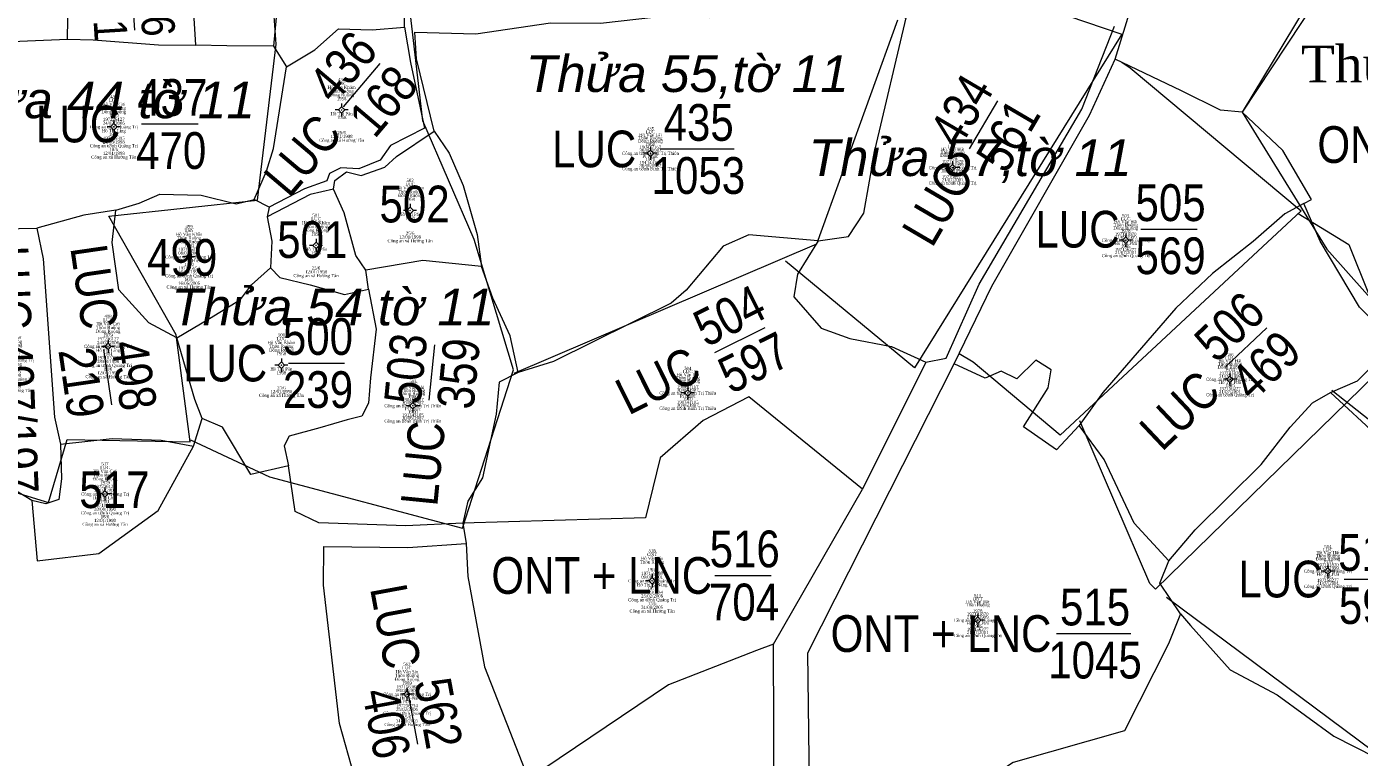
# Model space of a CAD drawing. Header units: metres. Extents: x 545779 to 547235, y 1841259 to 1843294.
# Drawn here: x 546664.7 to 546791.8, y 1842438 to 1842507.7 of the extents above; entities that cross this region are included whole.
import ezdxf
from ezdxf.enums import TextEntityAlignment as Align

# ---------------------------------------------------------------- set-up
doc = ezdxf.new("R2010")
doc.units = ezdxf.units.M
doc.header["$MEASUREMENT"] = 0
for name, color, linetype, lineweight in [('Level 1', 7, 'Continuous', 0), ('Level 10', 7, 'Continuous', 0), ('Level 11', 7, 'Continuous', 0), ('Level 13', 7, 'Continuous', 0), ('Level 15', 7, 'Continuous', 0), ('Level 18', 7, 'Continuous', 0), ('Level 23', 7, 'Continuous', 0), ('Level 31', 7, 'Continuous', 0), ('Level 55', 7, 'Continuous', 0)]:
    doc.layers.add(name, color=color, linetype=linetype, lineweight=lineweight)
doc.styles.add('Style-Vnariali', font='Vnariali.shx')
doc.styles.add('Style-vnarialNarrowI', font='vnarialNarrowI.shx')
doc.styles.add('Style-Vntime', font='Vntime.shx')
doc.styles.add('Style-Vntimei', font='Vntimei.shx')

# ---------------------------------------------------------------- blocks, each defined once
blk = doc.blocks.new('N_THUA_578')
at = {"layer": 'Level 13', "color": 230, "linetype": 'Continuous', "lineweight": 13, "flags": 128}
blk.add_lwpolyline([(-2.872857, -0.010092), (2.571365, -0.004504)], dxfattribs=at)
at = {"layer": 'Level 13', "color": 230, "linetype": 'Continuous', "lineweight": 0, "style": 'Style-vnarialNarrowI'}
blk.add_text('416', height=3.499923, rotation=359.999989, dxfattribs=at).set_placement((0.01574, 0.775093), align=Align.CENTER)
blk.add_text('LUC ', height=3.499923, rotation=359.999989, dxfattribs=at).set_placement((-3.768909, -0.006591), align=Align.MIDDLE_RIGHT)
blk.add_text('171', height=3.499923, rotation=359.999989, dxfattribs=at).set_placement((0.159572, -0.781047), align=Align.TOP_CENTER)
blk = doc.blocks.new('N_THUA_601')
at = {"layer": 'Level 13', "color": 230, "linetype": 'Continuous', "lineweight": 13, "flags": 128}
blk.add_lwpolyline([(-2.872775, -0.00407), (2.438753, -0.007057)], dxfattribs=at)
at = {"layer": 'Level 13', "color": 230, "linetype": 'Continuous', "lineweight": 0, "style": 'Style-vnarialNarrowI'}
blk.add_text('434', height=3.49997, rotation=0.000059, dxfattribs=at).set_placement((-0.115665, 0.773969), align=Align.CENTER)
blk.add_text('LUC ', height=3.49997, rotation=0.000059, dxfattribs=at).set_placement((-3.768649, -0.001983), align=Align.MIDDLE_RIGHT)
blk.add_text('561', height=3.49997, rotation=0.000059, dxfattribs=at).set_placement((0.097006, -0.776657), align=Align.TOP_CENTER)
blk = doc.blocks.new('N_THUA_602')
at = {"layer": 'Level 13', "color": 230, "linetype": 'Continuous', "lineweight": 13, "flags": 128}
blk.add_lwpolyline([(-2.61, 0), (4.47, 0)], dxfattribs=at)
at = {"layer": 'Level 13', "color": 230, "linetype": 'Continuous', "lineweight": 0, "style": 'Style-vnarialNarrowI'}
blk.add_text('435', height=3.49998, dxfattribs=at).set_placement((1.068831, 0.78), align=Align.CENTER)
blk.add_text('LUC ', height=3.49998, dxfattribs=at).set_placement((-3.771418, -0.00001), align=Align.MIDDLE_RIGHT)
blk.add_text('1053', height=3.49998, dxfattribs=at).set_placement((1.044337, -0.78002), align=Align.TOP_CENTER)
blk = doc.blocks.new('N_THUA_603')
at = {"layer": 'Level 13', "color": 230, "linetype": 'Continuous', "lineweight": 13, "flags": 128}
blk.add_lwpolyline([(-2.837445, 0.008065), (2.547939, 0.008829)], dxfattribs=at)
at = {"layer": 'Level 13', "color": 230, "linetype": 'Continuous', "lineweight": 0, "style": 'Style-vnarialNarrowI'}
blk.add_text('436', height=3.499732, rotation=359.999842, dxfattribs=at).set_placement((0.02949, 0.792861), align=Align.CENTER)
blk.add_text('LUC ', height=3.499732, rotation=359.999842, dxfattribs=at).set_placement((-3.76248, 0.012427), align=Align.MIDDLE_RIGHT)
blk.add_text('168', height=3.499732, rotation=359.999842, dxfattribs=at).set_placement((0.033041, -0.776264), align=Align.TOP_CENTER)
blk = doc.blocks.new('N_THUA_604')
at = {"layer": 'Level 13', "color": 230, "linetype": 'Continuous', "lineweight": 13, "flags": 128}
blk.add_lwpolyline([(-2.84, 0), (2.54, 0)], dxfattribs=at)
at = {"layer": 'Level 13', "color": 230, "linetype": 'Continuous', "lineweight": 0, "style": 'Style-vnarialNarrowI'}
blk.add_text('437', height=3.49998, dxfattribs=at).set_placement((0.089274, 0.78), align=Align.CENTER)
blk.add_text('LUC ', height=3.49998, dxfattribs=at).set_placement((-3.771418, -0.00001), align=Align.MIDDLE_RIGHT)
blk.add_text('470', height=3.49998, dxfattribs=at).set_placement((-0.015308, -0.78002), align=Align.TOP_CENTER)
blk = doc.blocks.new('N_THUA_691')
at = {"layer": 'Level 13', "color": 230, "linetype": 'Continuous', "lineweight": 0, "style": 'Style-vnarialNarrowI'}
blk.add_text('LUC 497/197', height=3.499974, rotation=359.999935, dxfattribs=at).set_placement((0.236277, 0.009258), align=Align.MIDDLE_CENTER)
blk = doc.blocks.new('N_THUA_692')
at = {"layer": 'Level 13', "color": 230, "linetype": 'Continuous', "lineweight": 13, "flags": 128}
blk.add_lwpolyline([(-2.838317, 0.009308), (2.486206, 0.001571)], dxfattribs=at)
at = {"layer": 'Level 13', "color": 230, "linetype": 'Continuous', "lineweight": 0, "style": 'Style-vnarialNarrowI'}
blk.add_text('498', height=3.499806, rotation=359.999961, dxfattribs=at).set_placement((-0.005724, 0.781879), align=Align.CENTER)
blk.add_text('LUC ', height=3.499806, rotation=359.999961, dxfattribs=at).set_placement((-3.770299, 0.007504), align=Align.MIDDLE_RIGHT)
blk.add_text('219', height=3.499806, rotation=359.999961, dxfattribs=at).set_placement((-0.029573, -0.7771), align=Align.TOP_CENTER)
blk = doc.blocks.new('N_THUA_694')
at = {"layer": 'Level 13', "color": 230, "linetype": 'Continuous', "lineweight": 0, "style": 'Style-vnarialNarrowI'}
blk.add_text('499', height=3.49998, dxfattribs=at).set_placement((0.14329, -0.00001), align=Align.MIDDLE_CENTER)
blk = doc.blocks.new('N_THUA_695')
at = {"layer": 'Level 13', "color": 230, "linetype": 'Continuous', "lineweight": 13, "flags": 128}
blk.add_lwpolyline([(-2.84, 0), (2.48, 0)], dxfattribs=at)
at = {"layer": 'Level 13', "color": 230, "linetype": 'Continuous', "lineweight": 0, "style": 'Style-vnarialNarrowI'}
blk.add_text('500', height=3.49998, dxfattribs=at).set_placement((-0.045308, 0.78), align=Align.CENTER)
blk.add_text('LUC ', height=3.49998, dxfattribs=at).set_placement((-3.771418, -0.00001), align=Align.MIDDLE_RIGHT)
blk.add_text('239', height=3.49998, dxfattribs=at).set_placement((-0.03671, -0.78002), align=Align.TOP_CENTER)
blk = doc.blocks.new('N_THUA_697')
at = {"layer": 'Level 13', "color": 230, "linetype": 'Continuous', "lineweight": 0, "style": 'Style-vnarialNarrowI'}
blk.add_text('501', height=3.49998, dxfattribs=at).set_placement((0.304692, -0.00001), align=Align.MIDDLE_CENTER)
blk = doc.blocks.new('N_THUA_699')
at = {"layer": 'Level 13', "color": 230, "linetype": 'Continuous', "lineweight": 0, "style": 'Style-vnarialNarrowI'}
blk.add_text('502', height=3.49998, dxfattribs=at).set_placement((0.117816, -0.00001), align=Align.MIDDLE_CENTER)
blk = doc.blocks.new('N_THUA_700')
at = {"layer": 'Level 13', "color": 230, "linetype": 'Continuous', "lineweight": 13, "flags": 128}
blk.add_lwpolyline([(-2.833865, 0.0017), (2.48261, -0.006218)], dxfattribs=at)
at = {"layer": 'Level 13', "color": 230, "linetype": 'Continuous', "lineweight": 0, "style": 'Style-vnarialNarrowI'}
blk.add_text('503', height=3.499978, rotation=0.000051, dxfattribs=at).set_placement((-0.064072, 0.780681), align=Align.CENTER)
blk.add_text('LUC ', height=3.499978, rotation=0.000051, dxfattribs=at).set_placement((-3.767992, -0.004321), align=Align.MIDDLE_RIGHT)
blk.add_text('359', height=3.499978, rotation=0.000051, dxfattribs=at).set_placement((-0.033078, -0.78015), align=Align.TOP_CENTER)
blk = doc.blocks.new('N_THUA_701')
at = {"layer": 'Level 13', "color": 230, "linetype": 'Continuous', "lineweight": 13, "flags": 128}
blk.add_lwpolyline([(-2.830908, 0.007754), (2.526741, 0.009045)], dxfattribs=at)
at = {"layer": 'Level 13', "color": 230, "linetype": 'Continuous', "lineweight": 0, "style": 'Style-vnarialNarrowI'}
blk.add_text('504', height=3.49986, rotation=0.000116, dxfattribs=at).set_placement((-0.041199, 0.783779), align=Align.CENTER)
blk.add_text('LUC ', height=3.49986, rotation=0.000116, dxfattribs=at).set_placement((-3.772119, 0.006921), align=Align.MIDDLE_RIGHT)
blk.add_text('597', height=3.49986, rotation=0.000116, dxfattribs=at).set_placement((0.089308, -0.770162), align=Align.TOP_CENTER)
blk = doc.blocks.new('N_THUA_702')
at = {"layer": 'Level 13', "color": 230, "linetype": 'Continuous', "lineweight": 13, "flags": 128}
blk.add_lwpolyline([(-2.84, 0), (2.51, 0)], dxfattribs=at)
at = {"layer": 'Level 13', "color": 230, "linetype": 'Continuous', "lineweight": 0, "style": 'Style-vnarialNarrowI'}
blk.add_text('505', height=3.49998, dxfattribs=at).set_placement((-0.021169, 0.78), align=Align.CENTER)
blk.add_text('LUC ', height=3.49998, dxfattribs=at).set_placement((-3.771418, -0.00001), align=Align.MIDDLE_RIGHT)
blk.add_text('569', height=3.49998, dxfattribs=at).set_placement((-0.01671, -0.78002), align=Align.TOP_CENTER)
blk = doc.blocks.new('N_THUA_703')
at = {"layer": 'Level 13', "color": 230, "linetype": 'Continuous', "lineweight": 13, "flags": 128}
blk.add_lwpolyline([(-2.836559, -0.001329), (2.546561, 0.000312)], dxfattribs=at)
at = {"layer": 'Level 13', "color": 230, "linetype": 'Continuous', "lineweight": 0, "style": 'Style-vnarialNarrowI'}
blk.add_text('506', height=3.499973, rotation=0.000002, dxfattribs=at).set_placement((0.023584, 0.786709), align=Align.CENTER)
blk.add_text('LUC ', height=3.499973, rotation=0.000002, dxfattribs=at).set_placement((-3.766021, -0.004448), align=Align.MIDDLE_RIGHT)
blk.add_text('469', height=3.499973, rotation=0.000002, dxfattribs=at).set_placement((-0.001388, -0.776195), align=Align.TOP_CENTER)
blk = doc.blocks.new('N_THUA_715')
at = {"layer": 'Level 13', "color": 230, "linetype": 'Continuous', "lineweight": 13, "flags": 128}
blk.add_lwpolyline([(-2.83, 0), (2.53, 0)], dxfattribs=at)
at = {"layer": 'Level 13', "color": 230, "linetype": 'Continuous', "lineweight": 0, "style": 'Style-vnarialNarrowI'}
blk.add_text('514', height=3.49998, dxfattribs=at).set_placement((-0.042599, 0.78), align=Align.CENTER)
blk.add_text('LUC ', height=3.49998, dxfattribs=at).set_placement((-3.771418, -0.00001), align=Align.MIDDLE_RIGHT)
blk.add_text('596', height=3.49998, dxfattribs=at).set_placement((0.018779, -0.78002), align=Align.TOP_CENTER)
blk = doc.blocks.new('N_THUA_717')
at = {"layer": 'Level 13', "color": 230, "linetype": 'Continuous', "lineweight": 0, "style": 'Style-vnarialNarrowI'}
blk.add_text('517', height=3.49998, dxfattribs=at).set_placement((0.239274, -0.00001), align=Align.MIDDLE_CENTER)
blk = doc.blocks.new('N_THUA_780')
at = {"layer": 'Level 13', "color": 230, "linetype": 'Continuous', "lineweight": 13, "flags": 128}
blk.add_lwpolyline([(-2.828212, -0.006508), (2.532137, 0.00017)], dxfattribs=at)
at = {"layer": 'Level 13', "color": 230, "linetype": 'Continuous', "lineweight": 0, "style": 'Style-vnarialNarrowI'}
blk.add_text('562', height=3.499925, rotation=359.99996, dxfattribs=at).set_placement((-0.029608, 0.772514), align=Align.CENTER)
blk.add_text('LUC ', height=3.499925, rotation=359.99996, dxfattribs=at).set_placement((-3.773192, -0.007088), align=Align.MIDDLE_RIGHT)
blk.add_text('406', height=3.499925, rotation=359.99996, dxfattribs=at).set_placement((0.022194, -0.786387), align=Align.TOP_CENTER)
blk = doc.blocks.new('CENTRD')
at = {"layer": 'Level 11', "linetype": 'Continuous', "lineweight": 0}
h = blk.add_hatch(color=3, dxfattribs=at)
edge = h.paths.add_edge_path()
edge.add_arc((-0.0025, 0), 1.500056, 0, 360)
at = {"layer": 'Level 11', "color": 3, "linetype": 'Continuous', "lineweight": 0}
for p, q in [((-6.200231, 0), (-12.600469, 0)), ((0, 6.200231), (-6.200231, 0)), ((-6.200231, 0), (0, -6.200231)), ((0, 12.600469), (0, 6.200231)), ((6.200231, 0), (0, 6.200231)), ((0, -6.200231), (6.200231, 0)), ((12.400462, 0), (6.200231, 0)), ((0, -6.200231), (0, -12.600469))]:
    blk.add_line(p, q, dxfattribs=at)

msp = doc.modelspace()

# ---------------------------------------------------------------- linework, layer by layer
at = {"layer": 'Level 1', "color": 1, "linetype": 'Continuous', "lineweight": 0}
for p, q in [((546702.51, 1842498.69), (546699.19, 1842527.07)), ((546756.59, 1842511.24), (546769.14, 1842506.96)), ((546747.77, 1842508.3), (546740.03, 1842486.93)), ((546769.14, 1842506.96), (546749.38, 1842475.16)), ((546769.14, 1842504.29), (546769.94, 1842503.76)), ((546769.94, 1842503.76), (546786.23, 1842490.13)), ((546707.39, 1842487.38), (546702.51, 1842498.69)), ((546786.23, 1842490.13), (546763.26, 1842468.75)), ((546785.97, 1842489.86), (546790.77, 1842486.92)), ((546711.16, 1842474.96), (546707.39, 1842487.38)), ((546740.03, 1842486.93), (546711.18, 1842474.63)), ((546790.77, 1842486.92), (546795.05, 1842476.23)), ((546749.38, 1842475.16), (546737.09, 1842485.32)), ((546754.98, 1842475.7), (546753.65, 1842476.5)), ((546763.26, 1842468.75), (546754.98, 1842475.7)), ((546795.05, 1842476.23), (546772.34, 1842454.05)), ((546706.28, 1842459.88), (546711.16, 1842474.96)), ((546789.17, 1842473.02), (546804.66, 1842460.73)), ((546771.81, 1842454.59), (546765.13, 1842470.09)), ((546680.35, 1842468.3), (546687.88, 1842464.75)), ((546687.88, 1842464.75), (546706.28, 1842459.88)), ((546772.34, 1842454.05), (546771.81, 1842454.59)), ((546793.18, 1842438.55), (546773.41, 1842453.25))]:
    msp.add_line(p, q, dxfattribs=at)
at = {"layer": 'Level 10', "color": 7, "linetype": 'Continuous', "lineweight": 0, "flags": 128}
for points in [[(546768.5, 1842504.58), (546772.41, 1842517.25), (546764.23, 1842544.27), (546763.42, 1842550.24), (546771.92, 1842563.27), (546771.73, 1842573.01), (546777.13, 1842576.08), (546781.17, 1842579.43)], [(546806.22, 1842538.25), (546788.57, 1842512.73), (546780.63, 1842499.54)], [(546668.62, 1842506.49), (546668.74, 1842514.3), (546668.07, 1842517.78), (546668.18, 1842520.89)], [(546680.87, 1842505.91), (546680.01, 1842519.7)], [(546700.76, 1842507.62), (546700.8, 1842510.4), (546699.53, 1842516.68)], [(546688.83, 1842514.28), (546688.51, 1842508.56), (546688.27, 1842505.83)], [(546703.57, 1842497.73), (546701.9, 1842504.6), (546701.73, 1842507.17), (546707.57, 1842507.01), (546714.66, 1842508.05), (546719.43, 1842508), (546724.77, 1842508.62), (546729.85, 1842508.54), (546746.78, 1842508.9), (546748.57, 1842508.52)], [(546740.18, 1842487.27), (546743.09, 1842487.66), (546744.55, 1842489.89), (546745.62, 1842495.99), (546748.57, 1842508.52)], [(546700.76, 1842507.62), (546701.32, 1842504.26), (546702.67, 1842497.99), (546699.41, 1842496.35), (546698.42, 1842494.94), (546696.4, 1842494.11), (546694.7, 1842494.21), (546693.6, 1842493.67), (546693.36, 1842492.97), (546691.21, 1842492.21), (546687.86, 1842490.46)], [(546689.52, 1842503.84), (546692.21, 1842505.46), (546694.45, 1842507.47), (546697.68, 1842507.39), (546700.76, 1842507.62)], [(546750.47, 1842475.71), (546752.39, 1842476.07), (546755.55, 1842483.12), (546765.34, 1842499.81), (546768.43, 1842507.74)], [(546658.92, 1842488.34), (546658.75, 1842491.08), (546659.38, 1842505.52), (546660.24, 1842506.15), (546668.62, 1842506.49)], [(546668.62, 1842506.49), (546671.08, 1842506.42), (546677.29, 1842505.95), (546680.87, 1842505.91)], [(546688.27, 1842505.83), (546683.83, 1842505.85), (546680.87, 1842505.91)], [(546688.27, 1842505.83), (546689.52, 1842503.84)], [(546686.41, 1842491.19), (546687.6, 1842493.91), (546688.26, 1842496.07), (546689.52, 1842503.84)], [(546753.16, 1842475.53), (546756.76, 1842482.95), (546766.05, 1842499.25), (546768.5, 1842504.58)], [(546780.63, 1842499.54), (546778.56, 1842499.73), (546774.83, 1842501.57), (546768.5, 1842504.58)], [(546786.51, 1842490.83), (546787.22, 1842491.21), (546784.48, 1842495.86), (546780.63, 1842499.54)], [(546694, 1842492.2), (546694.11, 1842493.02), (546695.24, 1842493.85), (546696.61, 1842493.48), (546698.87, 1842494.3), (546700, 1842495.29), (546703.57, 1842497.73)], [(546703.57, 1842497.73), (546705.01, 1842495.62), (546706.34, 1842492.53), (546707.67, 1842487.86), (546708.11, 1842484.82)], [(546694, 1842492.2), (546691.75, 1842491.67), (546687.67, 1842489.56)], [(546697.07, 1842484.45), (546696.11, 1842485.85), (546694.99, 1842489.92), (546694, 1842492.2)], [(546786.51, 1842490.83), (546784.69, 1842489.82), (546781.68, 1842487.21), (546777.79, 1842484.16), (546774.29, 1842480.85), (546767.32, 1842472.81), (546765.09, 1842469.66)], [(546795.16, 1842477.5), (546791.81, 1842480.94), (546788.04, 1842487.24), (546786.51, 1842490.83)], [(546673.25, 1842490.2), (546670.19, 1842489.71), (546665.7, 1842488.46)], [(546658.92, 1842488.34), (546665.7, 1842488.46)], [(546665.7, 1842488.46), (546666.32, 1842485.55), (546667.4, 1842470.44), (546667.95, 1842467.87)], [(546740.18, 1842487.27), (546733.58, 1842487.82), (546731.12, 1842486.75), (546727.61, 1842482.57), (546726.17, 1842481.31), (546714.97, 1842475.76), (546711.58, 1842474.7)], [(546740.18, 1842487.27), (546738.23, 1842484.07), (546737.88, 1842481.93), (546740.49, 1842478.94), (546743.2, 1842477.95), (546747.2, 1842477.2), (546750.47, 1842475.71)], [(546687.97, 1842484.7), (546688.86, 1842483.78), (546691.77, 1842483.08), (546695.03, 1842482.14), (546697.33, 1842482.65)], [(546708.11, 1842484.82), (546702.5, 1842485.39), (546697.07, 1842484.45)], [(546697.33, 1842482.65), (546697.07, 1842484.45)], [(546711.58, 1842474.7), (546710.84, 1842478.21), (546709.19, 1842481.8), (546708.11, 1842484.82)], [(546697.33, 1842482.65), (546698.07, 1842478.85), (546697.52, 1842474.2), (546697.33, 1842471.78), (546696.7, 1842470.56), (546695.3, 1842470.21), (546692.67, 1842469.42), (546689.77, 1842468.64), (546689.29, 1842467.73), (546689.71, 1842465.81)], [(546681.46, 1842470.32), (546680.77, 1842472.14), (546679.06, 1842478.02)], [(546789.05, 1842472.79), (546791.6, 1842473.93), (546795.16, 1842477.5)], [(546741.08, 1842425.83), (546739.41, 1842432.9), (546739.21, 1842447.99), (546747.02, 1842463.42), (546753.16, 1842475.53)], [(546750.47, 1842475.71), (546744.43, 1842463.6)], [(546765.09, 1842469.66), (546762.93, 1842467.33), (546759.76, 1842469.54), (546762.13, 1842473.26), (546762.41, 1842474.95), (546760.95, 1842475.89), (546759.12, 1842474.12), (546757.63, 1842474.85), (546756.1, 1842474.16), (546753.16, 1842475.53)], [(546711.58, 1842474.7), (546709.78, 1842473.79), (546709.48, 1842470.75), (546708.18, 1842464.68), (546706.8, 1842462.44), (546706.32, 1842460.36)], [(546744.43, 1842463.6), (546733.57, 1842472.38), (546729.24, 1842470.13), (546725.14, 1842466.56), (546723.72, 1842460.84), (546706.32, 1842460.36)], [(546773.61, 1842456.74), (546776.13, 1842459.71), (546782.42, 1842465.93), (546785.2, 1842469.49), (546787.31, 1842471.83), (546789.05, 1842472.79)], [(546805.05, 1842461.45), (546799.32, 1842464.56), (546793.71, 1842468.47), (546789.05, 1842472.79)], [(546680.63, 1842467.7), (546681.46, 1842470.32)], [(546689.71, 1842465.81), (546686.1, 1842464.99), (546683.42, 1842469.51), (546681.46, 1842470.32)], [(546773.61, 1842456.74), (546770.33, 1842460.34), (546767.45, 1842466.43), (546765.09, 1842469.66)], [(546667.95, 1842467.87), (546668.04, 1842464.57), (546667.8, 1842462.61), (546666.55, 1842462.19), (546665.24, 1842462.51)], [(546667.95, 1842467.87), (546672.87, 1842468.41), (546677.55, 1842468.26), (546680.63, 1842467.7)], [(546665.24, 1842462.51), (546665.72, 1842456.74), (546671.62, 1842457.47), (546677.26, 1842461.55), (546680.63, 1842467.7)], [(546665.24, 1842462.51), (546660.82, 1842465.17), (546658.58, 1842466.45)], [(546706.32, 1842460.36), (546700.87, 1842460.09), (546692.59, 1842460.38), (546690.34, 1842461.46), (546689.71, 1842465.81)], [(546735.95, 1842448.8), (546744.43, 1842463.6)], [(546706.32, 1842460.36), (546706.62, 1842458.4)], [(546690.89, 1842427.36), (546689.46, 1842430.96), (546695.81, 1842434.29), (546695.7, 1842437.19), (546694.55, 1842441.25), (546693.04, 1842454.43), (546693.08, 1842458.12), (546701.08, 1842458.04), (546706.62, 1842458.4)], [(546706.62, 1842458.4), (546706.78, 1842455.26), (546708.37, 1842446.65), (546712.58, 1842435.93)], [(546774.75, 1842451.69), (546772.76, 1842454.64), (546773.61, 1842456.74)], [(546774.75, 1842451.69), (546773.59, 1842448.83), (546769.41, 1842440.54), (546758.79, 1842437.52), (546741.08, 1842425.83)], [(546774.75, 1842451.69), (546775.7, 1842450.6), (546779.47, 1842446.37), (546783.94, 1842443.99), (546789.35, 1842440.03), (546793.29, 1842438.04)], [(546735.95, 1842448.8), (546734.3, 1842448.22), (546725.93, 1842444.92), (546712.58, 1842435.93)], [(546738.84, 1842419.67), (546736, 1842432.84), (546735.95, 1842448.8)]]:
    msp.add_lwpolyline(points, dxfattribs=at)
at = {"layer": 'Level 13', "color": 230, "linetype": 'Continuous', "lineweight": 13, "flags": 128}
for points in [[(546730.33, 1842455.36), (546735.71, 1842455.36)], [(546762.9, 1842449.82), (546770, 1842449.82)]]:
    msp.add_lwpolyline(points, dxfattribs=at)
at = {"layer": 'Level 18', "color": 1, "linetype": 'Continuous', "lineweight": 0}
for p, q in [((546688.52, 1842506.01), (546687.42, 1842520.87)), ((546686.75, 1842491.15), (546688.52, 1842506.01)), ((546672.57, 1842489.6), (546686.75, 1842491.15)), ((546678.99, 1842478.29), (546672.57, 1842489.6)), ((546680.32, 1842468.09), (546678.99, 1842478.29)), ((546666.8, 1842462.32), (546668.58, 1842468.31)), ((546668.58, 1842468.31), (546680.32, 1842468.09)), ((546649.58, 1842467.61), (546666.8, 1842462.32))]:
    msp.add_line(p, q, dxfattribs=at)
at = {"layer": 'Level 23', "color": 12, "linetype": 'Continuous', "lineweight": 0, "flags": 128}
for points in [[(546768.5, 1842504.58), (546772.41, 1842517.25), (546764.23, 1842544.27), (546763.42, 1842550.24), (546771.92, 1842563.27), (546771.73, 1842573.01), (546777.13, 1842576.08), (546781.17, 1842579.43)], [(546700.76, 1842507.62), (546700.8, 1842510.4), (546699.53, 1842516.68)], [(546703.57, 1842497.73), (546701.9, 1842504.6), (546701.73, 1842507.17), (546707.57, 1842507.01), (546714.66, 1842508.05), (546719.43, 1842508), (546724.77, 1842508.62), (546729.85, 1842508.54), (546746.78, 1842508.9), (546748.57, 1842508.52)], [(546700.76, 1842507.62), (546701.32, 1842504.26), (546702.67, 1842497.99), (546699.41, 1842496.35), (546698.42, 1842494.94), (546696.4, 1842494.11), (546694.7, 1842494.21), (546693.6, 1842493.67), (546693.36, 1842492.97), (546691.21, 1842492.21), (546687.86, 1842490.46)], [(546750.47, 1842475.71), (546752.39, 1842476.07), (546755.55, 1842483.12), (546765.34, 1842499.81), (546768.43, 1842507.74)], [(546753.16, 1842475.53), (546756.76, 1842482.95), (546766.05, 1842499.25), (546768.5, 1842504.58)], [(546694, 1842492.2), (546694.11, 1842493.02), (546695.24, 1842493.85), (546696.61, 1842493.48), (546698.87, 1842494.3), (546700, 1842495.29), (546703.57, 1842497.73)], [(546694, 1842492.2), (546691.75, 1842491.67), (546687.67, 1842489.56)], [(546687.86, 1842490.46), (546687.67, 1842489.56)], [(546741.08, 1842425.83), (546739.41, 1842432.9), (546739.21, 1842447.99), (546747.02, 1842463.42), (546753.16, 1842475.53)], [(546750.47, 1842475.71), (546744.43, 1842463.6)], [(546735.95, 1842448.8), (546744.43, 1842463.6)], [(546738.84, 1842419.67), (546736, 1842432.84), (546735.95, 1842448.8)]]:
    msp.add_lwpolyline(points, dxfattribs=at)
at = {"layer": 'Level 31', "color": 4, "linetype": 'Continuous', "lineweight": 0, "flags": 128}
for points in [[(546673.25, 1842490.2), (546675.45, 1842490.84), (546677.43, 1842491.71), (546681.38, 1842491.62), (546684.7, 1842490.8), (546686.41, 1842491.19)], [(546687.86, 1842490.46), (546686.41, 1842491.19)], [(546679.06, 1842478.02), (546676.37, 1842479.44), (546673.53, 1842482.58), (546672.87, 1842487.11), (546673.25, 1842490.2)], [(546687.86, 1842490.46), (546687.67, 1842489.56)], [(546687.67, 1842489.56), (546688.1, 1842487.24), (546687.97, 1842484.7)], [(546679.06, 1842478.02), (546682.15, 1842479.86), (546685.11, 1842481.67), (546686.18, 1842483.06), (546687.97, 1842484.7)]]:
    msp.add_lwpolyline(points, dxfattribs=at)
at = {"layer": 'Level 55', "color": 1, "linetype": 'Continuous', "lineweight": 0, "flags": 128}
msp.add_lwpolyline([(546806.22, 1842538.25), (546780.63, 1842499.54), (546788.69, 1842486.46), (546803.7, 1842469.61), (546821.96, 1842488.9), (546819.73, 1842521.99), (546805.12, 1842538.43)], dxfattribs=at)

# ---------------------------------------------------------------- block references
at = {"layer": 'Level 11', "color": 3, "linetype": 'Continuous', "lineweight": 0, "xscale": 0.049998, "yscale": 0.049998, "zscale": 0.049998}
for p in [(546694.76, 1842499.74), (546673.04, 1842498.13), (546724.2, 1842495.61), (546753.01, 1842494.24), (546701.29, 1842490.15), (546692.32, 1842486.83), (546769.51, 1842487.32), (546680.22, 1842485.74), (546672.49, 1842477.2), (546689.02, 1842475.41), (546779.45, 1842474.06), (546727.76, 1842472.76), (546701.55, 1842471.54), (546672.2, 1842463.13), (546724.36, 1842454.85), (546788.79, 1842455.78), (546755.4, 1842451.1), (546700.99, 1842444.03)]:
    msp.add_blockref('CENTRD', p, dxfattribs=at)
at = {"layer": 'Level 13', "color": 230, "linetype": 'Continuous', "lineweight": 0}
for name, p, xscale, yscale, zscale, rotation in [('N_THUA_578', (546674.88, 1842509.64), 0.900003, 0.900003, 0.900003, 273.568586), ('N_THUA_603', (546696.79, 1842502.21), 1.000002, 1.000002, 1.000002, 49.736772), ('N_THUA_601', (546756.07, 1842498.52), 1.000003, 1.000003, 1.000003, 59.60496), ('N_THUA_692', (546672.47, 1842474.09), 0.999998, 0.999998, 0.999998, 278.289445), ('N_THUA_691', (546663.62, 1842475.22), 1.000002, 1.000002, 1.000002, 272.444135), ('N_THUA_703', (546781.12, 1842477.23), 1.000002, 1.000002, 1.000002, 43.401851), ('N_THUA_700', (546703.39, 1842474.89), 1.000001, 1.000001, 1.000001, 84.364007), ('N_THUA_780', (546701.53, 1842441.76), 0.999999, 0.999999, 0.999999, 280.46292)]:
    msp.add_blockref(name, p, dxfattribs=dict(at, xscale=xscale, yscale=yscale, zscale=zscale, rotation=rotation))
for name, p in [('N_THUA_604', (546678.53, 1842498.4)), ('N_THUA_602', (546727.73, 1842496.02)), ('N_THUA_699', (546701.6, 1842490.77)), ('N_THUA_702', (546773.81, 1842488.37)), ('N_THUA_697', (546691.66, 1842487.38)), ('N_THUA_694', (546679.42, 1842485.68)), ('N_THUA_695', (546692.55, 1842475.61)), ('N_THUA_717', (546672.86, 1842463.54)), ('N_THUA_715', (546793.16, 1842455.02))]:
    msp.add_blockref(name, p, dxfattribs=at)
at = {"layer": 'Level 13', "color": 230, "linetype": 'Continuous', "lineweight": 0, "rotation": 26.359942}
msp.add_blockref('N_THUA_701', (546732.89, 1842477.88), dxfattribs=at)

# ---------------------------------------------------------------- texts
at = {"layer": 'Level 13', "color": 230, "linetype": 'Continuous', "lineweight": 0, "style": 'Style-vnarialNarrowI'}
for p in [(546808.84, 1842496.44), (546730.09, 1842455.36), (546762.43, 1842449.82)]:
    msp.add_text('ONT + LNC', height=3.5, dxfattribs=at).set_placement(p, align=Align.MIDDLE_RIGHT)
for s, p in [('516', (546733.19, 1842456.14)), ('515', (546766.59, 1842450.6))]:
    msp.add_text(s, height=3.5, dxfattribs=at).set_placement(p, align=Align.CENTER)
for s, p in [('704', (546733.13, 1842454.58)), ('1045', (546766.59, 1842449.04))]:
    msp.add_text(s, height=3.5, dxfattribs=at).set_placement(p, align=Align.TOP_CENTER)
at = {"layer": 'Level 15', "color": 3, "linetype": 'Continuous', "lineweight": 0, "char_height": 0.3, "attachment_point": 5, "style": 'Style-Vntimei'}
for s, insert, line_spacing_factor in [('436\\PLUC\\PHå V¨n Kh©m\\PTh«n Ruéng\\P§ång Ruéng\\P1958\\P \\P \\P \\PHå ThÞ P¨n\\P1968\\P \\P \\P \\P25/6\\P12/01/1998\\PC«ng an x· H\xadíng T©n\\P', (546694.76, 1842499.69), 0.72), ('437\\PLUC\\PHå V¨n C¬i\\PTh«n Ruéng\\P§ång Ruéng\\P1979\\P197236127\\P24/02/2006\\PC«ng an t∅nh Qu¶ng TrÞ\\PHå ThÞ Ling\\P1981\\P197105395\\P28/08/1998\\PC«ng an t∅nh Qu¶ng TrÞ\\P18/6\\P12/01/1998\\PC«ng an x· H\xadíng T©n\\P', (546673.04, 1842498.08), 0.72), ('435\\PLUC\\PHå V¨n Lµi\\PTh«n Ruéng\\P§ång Ruéng\\P1960\\P190457167\\P30/06/1987\\PC«ng an t∅nh B×nh TrÞ Thiªn\\PPÝ Nhøc\\P1970\\P191143105\\P30/06/1987\\PC«ng an t∅nh B×nh TrÞ Thiªn\\P \\P \\P \\P', (546724.2, 1842495.56), 0.585), ('434\\PLUC\\PHå V¨n HÊt\\PTh«n Ruéng\\P§ång Ruéng\\P1978\\P197121870\\P21/09/1999\\PC«ng an t∅nh Qu¶ng TrÞ\\PHå ThÞ P\xadn\\P1985\\P197156277\\P21/07/2001\\PC«ng an t∅nh Qu¶ng TrÞ\\P \\P \\P \\P', (546753.01, 1842494.19), 0.585), ('502\\PLUC\\PHå V¨n Kh©m\\PTh«n Ruéng\\P§ång Ruéng\\P1958\\P \\P \\P \\PHå ThÞ P¨n\\P1968\\P \\P \\P \\P25/6\\P12/01/1998\\PC«ng an x· H\xadíng T©n\\P', (546701.29, 1842490.1), 0.72), ('501\\PLUC\\PHå V¨n Kh©m\\PTh«n Ruéng\\P§ång Ruéng\\P1958\\P \\P \\P \\PHå ThÞ P¨n\\P1968\\P \\P \\P \\P25/6\\P12/01/1998\\PC«ng an x· H\xadíng T©n\\P', (546692.32, 1842486.78), 0.72), ('505\\PLUC\\PHå V¨n HÊt\\PTh«n Ruéng\\P§ång Ruéng\\P1978\\P197121870\\P21/09/1999\\PC«ng an t∅nh Qu¶ng TrÞ\\PHå ThÞ P\xadn\\P1985\\P197156277\\P21/07/2001\\PC«ng an t∅nh Qu¶ng TrÞ\\P \\P \\P \\P', (546769.51, 1842487.27), 0.585), ('499\\PTSN\\PHå V¨n Kh¨n\\PTh«n Ruéng\\P§ång Ruéng\\P1980\\P197136378\\P08/09/2001\\PC«ng an t∅nh Qu¶ng TrÞ\\PHå ThÞ HiÒn\\P1980\\P197116654\\P16/09/1999\\PC«ng an t∅nh Qu¶ng TrÞ\\P60/6\\P16/05/2005\\PC«ng an x· H\xadíng T©n\\P', (546680.22, 1842485.69), 0.72), ('498\\PLUC\\PHå V¨n C¬i\\PTh«n Ruéng\\P§ång Ruéng\\P1979\\P197236127\\P24/02/2006\\PC«ng an t∅nh Qu¶ng TrÞ\\PHå ThÞ Ling\\P1981\\P197105395\\P28/08/1998\\PC«ng an t∅nh Qu¶ng TrÞ\\P18/6\\P12/01/1998\\PC«ng an x· H\xadíng T©n\\P', (546672.49, 1842477.15), 0.72), ('497\\PLUC\\PHå V¨n C¬i\\PTh«n Ruéng\\P§ång Ruéng\\P1979\\P197236127\\P24/02/2006\\PC«ng an t∅nh Qu¶ng TrÞ\\PHå ThÞ Ling\\P1981\\P197105395\\P28/08/1998\\PC«ng an t∅nh Qu¶ng TrÞ\\P18/6\\P12/01/1998\\PC«ng an x· H\xadíng T©n\\P', (546663.14, 1842475.83), 0.72), ('500\\PLUC\\PHå V¨n Kh©m\\PTh«n Ruéng\\P§ång Ruéng\\P1958\\P \\P \\P \\PHå ThÞ P¨n\\P1968\\P \\P \\P \\P25/6\\P12/01/1998\\PC«ng an x· H\xadíng T©n\\P', (546689.02, 1842475.36), 0.72), ('506\\PLUC\\PHå V¨n HÊt\\PTh«n Ruéng\\P§ång Ruéng\\P1978\\P197121870\\P21/09/1999\\PC«ng an t∅nh Qu¶ng TrÞ\\PHå ThÞ P\xadn\\P1985\\P197156277\\P21/07/2001\\PC«ng an t∅nh Qu¶ng TrÞ\\P \\P \\P \\P', (546779.45, 1842474.01), 0.585), ('504\\PLUC\\PHå V¨n Lµi\\PTh«n Ruéng\\P§ång Ruéng\\P1960\\P190457167\\P30/06/1987\\PC«ng an t∅nh B×nh TrÞ Thiªn\\PPÝ Nhøc\\P1970\\P191143105\\P30/06/1987\\PC«ng an t∅nh B×nh TrÞ Thiªn\\P \\P \\P \\P', (546727.76, 1842472.71), 0.585), ('503\\PLUC\\PHå V¨n Lµi\\PTh«n Ruéng\\P§ång Ruéng\\P1960\\P190457167\\P30/06/1987\\PC«ng an t∅nh B×nh TrÞ Thiªn\\PPÝ Nhøc\\P1970\\P191143105\\P30/06/1987\\PC«ng an t∅nh B×nh TrÞ Thiªn\\P \\P \\P \\P', (546701.55, 1842471.49), 0.585), ('517\\PLUC\\PHå V¨n C¬i\\PTh«n Ruéng\\P§ång Ruéng\\P1979\\P197236127\\P24/02/2006\\PC«ng an t∅nh Qu¶ng TrÞ\\PHå ThÞ Ling\\P1981\\P197105395\\P28/08/1998\\PC«ng an t∅nh Qu¶ng TrÞ\\P18/6\\P12/01/1998\\PC«ng an x· H\xadíng T©n\\P', (546672.2, 1842463.08), 0.72), ('516\\PONT\\PHå V¨n Siu\\PTh«n Ruéng\\P \\P1969\\P197156388\\P09/08/2001\\PC«ng an t∅nh Qu¶ng TrÞ\\PHå ThÞ K-N©ng\\P1971\\P197236234\\P25/02/2006\\PC«ng an t∅nh Qu¶ng TrÞ\\P15/6\\P31/08/2005\\PC«ng an x· H\xadíng T©n\\P', (546724.36, 1842454.8), 0.72), ('514\\PLUC\\PHå V¨n HÊt\\PTh«n Ruéng\\P§ång Ruéng\\P1978\\P197121870\\P21/09/1999\\PC«ng an t∅nh Qu¶ng TrÞ\\PHå ThÞ P\xadn\\P1985\\P197156277\\P21/07/2001\\PC«ng an t∅nh Qu¶ng TrÞ\\P \\P \\P \\P', (546788.79, 1842455.73), 0.585), ('515\\PONT\\PHå V¨n HÊt\\PTh«n Ruéng\\P \\P1978\\P197121870\\P21/09/1999\\PC«ng an t∅nh Qu¶ng TrÞ\\PHå ThÞ P\xadn\\P1985\\P197156277\\P21/07/2001\\PC«ng an t∅nh Qu¶ng TrÞ\\P \\P \\P \\P', (546755.4, 1842451.05), 0.585), ('562\\PLUC\\PHå V¨n Siu\\PTh«n Ruéng\\P§ång Ruéng\\P1969\\P197156388\\P09/08/2001\\PC«ng an t∅nh Qu¶ng TrÞ\\PHå ThÞ K-N©ng\\P1971\\P197236234\\P25/02/2006\\PC«ng an t∅nh Qu¶ng TrÞ\\P15/6\\P31/08/2005\\PC«ng an x· H\xadíng T©n\\P', (546700.99, 1842443.98), 0.72)]:
    msp.add_mtext(s, dxfattribs=dict(at, insert=insert, line_spacing_factor=line_spacing_factor))
at = {"layer": 'Level 18', "color": 1, "linetype": 'Continuous', "lineweight": 0, "style": 'Style-Vnariali'}
for s, p in [('Thöa 55,tê 11', (546727.71, 1842503.2)), ('Thöa 55,tê 11', (546727.71, 1842503.2)), ('Thöa 57,tê 11', (546754.68, 1842495.19))]:
    msp.add_text(s, height=3.5, dxfattribs=at).set_placement(p, align=Align.MIDDLE_CENTER)
at = {"layer": 'Level 55', "color": 1, "linetype": 'Continuous', "lineweight": 0, "style": 'Style-Vntime'}
msp.add_text('Thöa 187, tê 11', height=3.5, dxfattribs=at).set_placement((546803.14, 1842504.12), align=Align.MIDDLE_CENTER)
at = {"layer": 'Level 55', "color": 230, "linetype": 'Continuous', "lineweight": 0, "style": 'Style-Vnariali'}
for s, p in [('Thöa 44 tê 11', (546671.1, 1842500.7)), ('Thöa 54 tê 11', (546693.93, 1842480.96))]:
    msp.add_text(s, height=3.5, dxfattribs=at).set_placement(p, align=Align.MIDDLE_CENTER)

doc.saveas('drawing.dxf')
